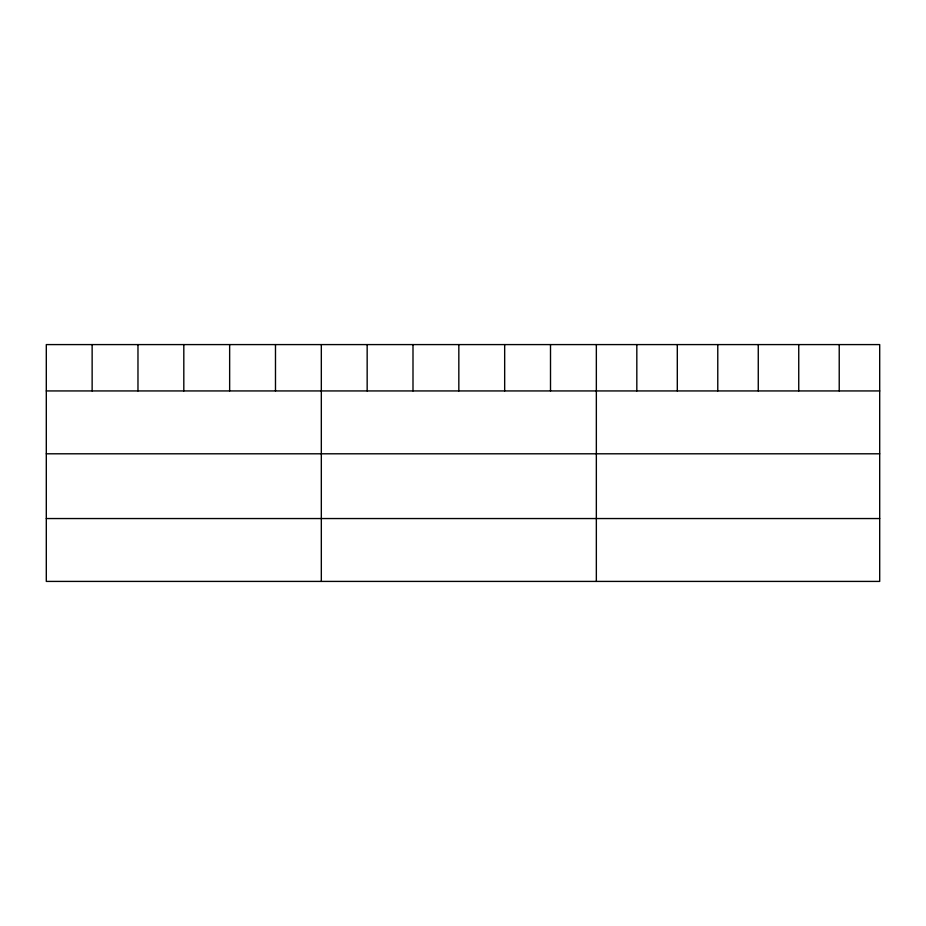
<?xml version="1.0" encoding="UTF-8"?>
<svg xmlns="http://www.w3.org/2000/svg" width="926" height="926" viewBox="0 0 926 926"><rect width="100%" height="100%" fill="white"/><g stroke="black" fill="none" stroke-linecap="round" stroke-linejoin="round"><path stroke-width="1.39" d="M879.7 390.934L879.7 581.412L46.3 581.412L46.3 344.588L879.7 344.588L879.7 390.934L46.3 390.934M46.3 453.798L879.7 453.798M46.3 518.548L879.7 518.548M839.222 344.588L839.222 390.934M798.744 344.588L798.744 390.934M758.267 344.588L758.267 390.934M717.777 344.588L717.777 390.934M677.3 344.588L677.3 390.934M636.822 344.588L636.822 390.934M596.344 344.588L596.344 581.412M550.507 344.588L550.507 390.934M504.67 344.588L504.67 390.934M458.833 344.588L458.833 390.934M412.996 344.588L412.996 390.934M367.159 344.588L367.159 390.934M321.322 344.588L321.322 581.412M275.485 344.588L275.485 390.934M229.648 344.588L229.648 390.934M183.811 344.588L183.811 390.934M137.974 344.588L137.974 390.934M92.137 344.588L92.137 390.934"/></g></svg>
